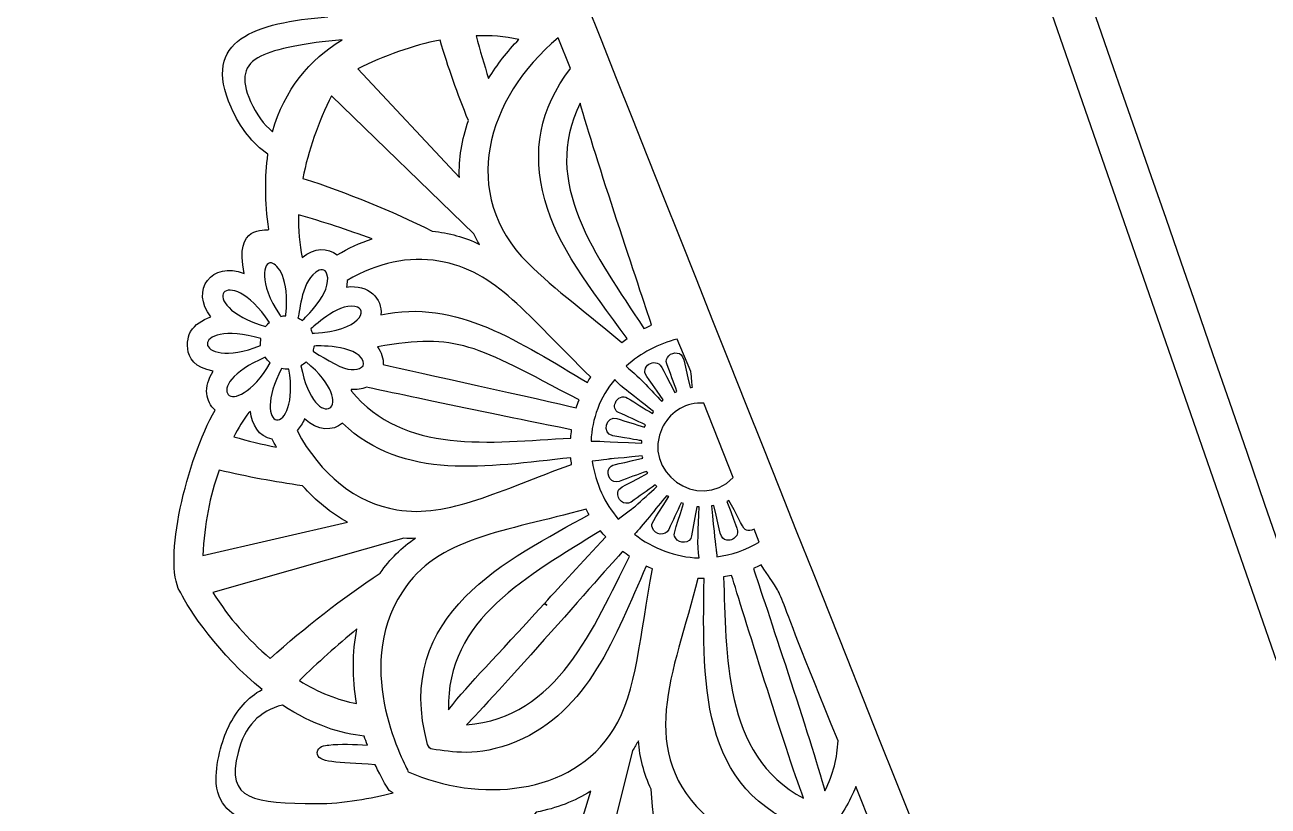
# Model space of a CAD drawing. Header units: millimetres. Extents: x -471 to 1551, y -2688 to 316.
# Drawn here: x 1076.8 to 1135.8, y -1583.3 to -1546.2 of the extents above; entities that cross this region are included whole.
import ezdxf

# ---------------------------------------------------------------- set-up
doc = ezdxf.new("R2010")
doc.units = ezdxf.units.MM
doc.header["$MEASUREMENT"] = 0
doc.layers.add('Layer 1', color=7, linetype='Continuous')

msp = doc.modelspace()

# ---------------------------------------------------------------- linework, layer by layer
at = {"layer": 'Layer 1', "color": 250}
for points, knots in [([(1193.4826, -1507.8263), (1193.4826, -1507.8263), (1193.2061, -1507.513), (1193.2061, -1507.513), (1193.2061, -1507.513), (1193.2061, -1507.513), (1191.3447, -1507.5683), (1191.3447, -1507.5683), (1191.3447, -1507.5683), (1169.1924, -1508.1581), (1162.8157, -1507.6236), (1154.7804, -1507.513), (1154.7804, -1507.513), (1154.7804, -1507.513), (1154.504, -1507.7895), (1154.504, -1507.7895), (1154.504, -1507.7895), (1153.0664, -1509.227), (1153.0664, -1513.1709), (1154.4671, -1514.7375), (1154.4671, -1514.7375), (1154.4671, -1514.7375), (1154.7068, -1515.0139), (1154.7068, -1515.0139), (1154.7068, -1515.0139), (1159.3695, -1515.4747), (1162.7973, -1515.4194), (1165.3222, -1517.8336), (1165.3222, -1517.8336), (1165.912, -1518.4049), (1166.6123, -1519.4002), (1165.783, -1521.5748), (1165.783, -1521.5748), (1165.783, -1521.5748), (1142.8565, -1580.5864), (1142.8565, -1580.5864), (1142.8565, -1580.5864), (1142.8565, -1580.5864), (1141.0504, -1584.8252), (1141.0504, -1584.8252), (1141.0504, -1584.8252), (1141.0504, -1584.8252), (1139.318, -1579.6649), (1139.318, -1579.6649), (1139.318, -1579.6649), (1118.4557, -1518.7182), (1117.7922, -1519.4554), (1118.6584, -1517.7968), (1118.6584, -1517.7968), (1118.9532, -1517.2439), (1119.6167, -1516.8015), (1120.7225, -1516.4514), (1120.7225, -1516.4514), (1124.1135, -1515.3825), (1126.878, -1515.1798), (1130.1768, -1515.0323), (1130.1768, -1515.0323), (1130.1768, -1515.0323), (1130.6007, -1515.0138), (1130.6007, -1515.0138), (1130.6007, -1515.0138), (1130.6007, -1515.0138), (1130.8587, -1514.6821), (1130.8587, -1514.6821), (1130.8587, -1514.6821), (1132.0013, -1513.2445), (1132.0013, -1509.3007), (1130.8587, -1507.8631), (1130.8587, -1507.8631), (1130.8587, -1507.8631), (1130.5639, -1507.513), (1130.5639, -1507.513), (1130.5639, -1507.513), (1130.5639, -1507.513), (1130.1031, -1507.5314), (1130.1031, -1507.5314), (1130.1031, -1507.5314), (1101.7031, -1508.287), (1078.7951, -1507.5314), (1078.2606, -1507.513), (1078.2606, -1507.513), (1078.2606, -1507.513), (1077.9658, -1507.8631), (1077.9658, -1507.8631), (1077.9658, -1507.8631), (1076.8231, -1509.3007), (1076.8047, -1513.0971), (1077.9473, -1514.6452), (1077.9473, -1514.6452), (1077.9473, -1514.6452), (1078.1869, -1514.977), (1078.1869, -1514.977), (1078.1869, -1514.977), (1078.2791, -1514.9955), (1079.7903, -1515.1613), (1081.4306, -1515.3825), (1081.4306, -1515.3825), (1079.219, -1518.3312), (1081.8913, -1525.7583), (1085.4298, -1530.7343), (1085.4298, -1530.7343), (1083.8264, -1529.4811), (1081.3384, -1527.2695), (1080.0115, -1527.7856), (1080.0115, -1527.7856), (1078.8872, -1528.2279), (1077.1549, -1531.3794), (1085.3377, -1537.369), (1085.3377, -1537.369), (1083.421, -1536.7424), (1081.7439, -1536.7424), (1081.7807, -1538.7696), (1081.7807, -1538.7696), (1081.836, -1541.3682), (1084.5452, -1542.8794), (1086.8857, -1544.022), (1086.8857, -1544.022), (1087.7151, -1544.4275), (1089.4659, -1545.1831), (1091.1798, -1545.8097), (1091.1798, -1545.8097), (1087.7519, -1546.0862), (1085.1533, -1546.8787), (1086.5909, -1550.1038), (1086.5909, -1550.1038), (1087.0332, -1551.0806), (1087.6045, -1551.8178), (1088.3417, -1552.3338), (1088.3417, -1552.3338), (1088.1942, -1553.3843), (1088.1942, -1554.5638), (1088.3785, -1555.9092), (1088.3785, -1555.9092), (1088.2311, -1555.9829), (1086.7014, -1555.6512), (1087.2174, -1557.9917), (1087.2174, -1557.9917), (1085.6694, -1557.3836), (1084.6373, -1558.7842), (1085.6325, -1560.0558), (1085.6325, -1560.0558), (1085.2087, -1560.2033), (1084.8769, -1560.4244), (1084.6742, -1560.7377), (1084.6742, -1560.7377), (1084.6373, -1560.7562), (1083.9739, -1562.3043), (1085.7431, -1562.636), (1085.7431, -1562.636), (1085.2455, -1563.3916), (1085.393, -1564.0919), (1085.8353, -1564.4789), (1085.8353, -1564.4789), (1084.4715, -1566.8379), (1083.3473, -1571.6849), (1084.1582, -1573.0855), (1084.1582, -1573.0855), (1084.1582, -1573.0855), (1084.2135, -1573.1592), (1084.2135, -1573.1592), (1084.2135, -1573.1592), (1084.5083, -1573.878), (1086.0749, -1576.1448), (1088.0653, -1577.7482), (1088.0653, -1577.7482), (1087.3834, -1578.1168), (1086.8674, -1578.7065), (1086.4619, -1579.5359), (1086.4619, -1579.5359), (1086.1854, -1580.0888), (1085.8169, -1581.3236), (1085.8906, -1582.2082), (1085.8906, -1582.2082), (1086.0012, -1583.4246), (1086.8858, -1583.8484), (1087.5308, -1584.0327), (1087.5308, -1584.0327), (1085.0244, -1585.0463), (1083.3473, -1586.4101), (1083.2367, -1589.3773), (1083.2367, -1589.3773), (1083.1814, -1592.6025), (1085.135, -1592.3998), (1087.9731, -1591.2387), (1087.9731, -1591.2387), (1085.78, -1593.6161), (1082.2416, -1597.9655), (1083.6053, -1600.8958), (1083.6053, -1600.8958), (1084.3056, -1602.4254), (1085.4667, -1601.9279), (1086.6093, -1600.6931), (1086.6093, -1600.6931), (1085.5957, -1603.0521), (1083.7712, -1607.8438), (1085.651, -1609.5762), (1085.651, -1609.5762), (1086.7384, -1610.6083), (1087.6599, -1609.5393), (1088.3234, -1608.1939), (1088.3234, -1608.1939), (1088.2312, -1611.714), (1088.563, -1619.178), (1092.0645, -1619.7493), (1092.0645, -1619.7493), (1093.2256, -1619.9336), (1094.4972, -1619.4545), (1095.1607, -1618.5882), (1095.1607, -1618.5882), (1096.2296, -1617.1876), (1096.1006, -1614.5521), (1095.9716, -1612.23), (1095.9716, -1612.23), (1095.9716, -1612.23), (1095.8242, -1612.23), (1095.8242, -1612.23), (1095.8242, -1612.23), (1095.8242, -1612.23), (1095.8242, -1612.23), (1095.8242, -1612.23), (1095.8242, -1612.23), (1095.8242, -1612.23), (1095.9716, -1612.1932), (1095.9716, -1612.1932), (1095.9716, -1612.1932), (1095.8426, -1609.613), (1095.9163, -1609.0602), (1095.6399, -1605.7612), (1095.6399, -1605.7612), (1096.2296, -1607.0513), (1097.4091, -1609.3734), (1098.8097, -1609.5946), (1098.8097, -1609.5946), (1099.768, -1609.7604), (1100.8001, -1608.9679), (1101.0397, -1607.9359), (1101.0397, -1607.9359), (1101.3346, -1606.7011), (1100.6896, -1604.7844), (1099.6575, -1601.9278), (1099.6575, -1601.9278), (1100.2657, -1602.6281), (1100.837, -1603.0705), (1101.3714, -1603.2548), (1101.3714, -1603.2548), (1101.3346, -1605.2267), (1102.9932, -1606.8301), (1104.1175, -1607.0144), (1104.1175, -1607.0144), (1105.4075, -1607.2356), (1106.3105, -1605.9086), (1107.1952, -1604.1578), (1107.1952, -1604.1578), (1106.8634, -1612.5986), (1110.402, -1613.3542), (1111.4156, -1612.4696), (1111.4156, -1612.4696), (1111.8579, -1612.0826), (1112.0237, -1611.3823), (1112.079, -1610.5713), (1112.079, -1610.5713), (1112.7794, -1612.7829), (1114.2721, -1616.7637), (1116.5943, -1616.5978), (1116.5943, -1616.5978), (1117.9765, -1616.5057), (1118.0318, -1615.2709), (1117.7369, -1613.9071), (1117.7369, -1613.9071), (1122.1416, -1619.049), (1124.8507, -1619.2702), (1124.8692, -1619.2885), (1124.8692, -1619.2885), (1126.0856, -1619.4729), (1127.0071, -1619.0121), (1127.7811, -1618.0538), (1127.7811, -1618.0538), (1130.1216, -1615.0866), (1126.9517, -1612.488), (1123.2105, -1608.7837), (1123.2105, -1608.7837), (1122.805, -1608.3967), (1122.3074, -1607.9359), (1121.7361, -1607.4383), (1121.7361, -1607.4383), (1123.063, -1607.8806), (1125.1824, -1608.4704), (1126.3067, -1607.6595), (1126.3067, -1607.6595), (1126.3067, -1607.6595), (1128.8868, -1614.1651), (1128.8868, -1614.1651), (1128.8868, -1614.1651), (1129.9926, -1617.0401), (1132.1857, -1618.5882), (1135.245, -1618.6435), (1135.245, -1618.6435), (1135.5215, -1618.5698), (1139.8708, -1619.049), (1141.7138, -1614.1651), (1141.7138, -1614.1651), (1141.7138, -1614.1651), (1177.0987, -1525.9795), (1177.0987, -1525.9795), (1177.0987, -1525.9795), (1178.9047, -1521.6486), (1180.932, -1518.7919), (1183.162, -1517.465), (1183.162, -1517.465), (1187.0138, -1515.1613), (1192.856, -1514.9955), (1193.243, -1514.9217), (1193.243, -1514.9217), (1193.243, -1514.9217), (1193.501, -1514.6084), (1193.501, -1514.6084), (1193.501, -1514.6084), (1194.6252, -1513.2999), (1194.8095, -1509.3191), (1193.4826, -1507.8263)], [0, 0, 0, 0, 0.0123457, 0.0123457, 0.0123457, 0.0123457, 0.0246914, 0.0246914, 0.0246914, 0.0246914, 0.037037, 0.037037, 0.037037, 0.037037, 0.0493827, 0.0493827, 0.0493827, 0.0493827, 0.0617284, 0.0617284, 0.0617284, 0.0617284, 0.0740741, 0.0740741, 0.0740741, 0.0740741, 0.0864198, 0.0864198, 0.0864198, 0.0864198, 0.0987654, 0.0987654, 0.0987654, 0.0987654, 0.1111111, 0.1111111, 0.1111111, 0.1111111, 0.1234568, 0.1234568, 0.1234568, 0.1234568, 0.1358025, 0.1358025, 0.1358025, 0.1358025, 0.1481481, 0.1481481, 0.1481481, 0.1481481, 0.1604938, 0.1604938, 0.1604938, 0.1604938, 0.1728395, 0.1728395, 0.1728395, 0.1728395, 0.1851852, 0.1851852, 0.1851852, 0.1851852, 0.1975309, 0.1975309, 0.1975309, 0.1975309, 0.2098765, 0.2098765, 0.2098765, 0.2098765, 0.2222222, 0.2222222, 0.2222222, 0.2222222, 0.2345679, 0.2345679, 0.2345679, 0.2345679, 0.2469136, 0.2469136, 0.2469136, 0.2469136, 0.2592593, 0.2592593, 0.2592593, 0.2592593, 0.2716049, 0.2716049, 0.2716049, 0.2716049, 0.2839506, 0.2839506, 0.2839506, 0.2839506, 0.2962963, 0.2962963, 0.2962963, 0.2962963, 0.308642, 0.308642, 0.308642, 0.308642, 0.3209877, 0.3209877, 0.3209877, 0.3209877, 0.3333333, 0.3333333, 0.3333333, 0.3333333, 0.345679, 0.345679, 0.345679, 0.345679, 0.3580247, 0.3580247, 0.3580247, 0.3580247, 0.3703704, 0.3703704, 0.3703704, 0.3703704, 0.382716, 0.382716, 0.382716, 0.382716, 0.3950617, 0.3950617, 0.3950617, 0.3950617, 0.4074074, 0.4074074, 0.4074074, 0.4074074, 0.4197531, 0.4197531, 0.4197531, 0.4197531, 0.4320988, 0.4320988, 0.4320988, 0.4320988, 0.4444444, 0.4444444, 0.4444444, 0.4444444, 0.4567901, 0.4567901, 0.4567901, 0.4567901, 0.4691358, 0.4691358, 0.4691358, 0.4691358, 0.4814815, 0.4814815, 0.4814815, 0.4814815, 0.4938272, 0.4938272, 0.4938272, 0.4938272, 0.5061728, 0.5061728, 0.5061728, 0.5061728, 0.5185185, 0.5185185, 0.5185185, 0.5185185, 0.5308642, 0.5308642, 0.5308642, 0.5308642, 0.5432099, 0.5432099, 0.5432099, 0.5432099, 0.5555556, 0.5555556, 0.5555556, 0.5555556, 0.5679012, 0.5679012, 0.5679012, 0.5679012, 0.5802469, 0.5802469, 0.5802469, 0.5802469, 0.5925926, 0.5925926, 0.5925926, 0.5925926, 0.6049383, 0.6049383, 0.6049383, 0.6049383, 0.617284, 0.617284, 0.617284, 0.617284, 0.6296296, 0.6296296, 0.6296296, 0.6296296, 0.6419753, 0.6419753, 0.6419753, 0.6419753, 0.654321, 0.654321, 0.654321, 0.654321, 0.6666667, 0.6666667, 0.6666667, 0.6666667, 0.6790123, 0.6790123, 0.6790123, 0.6790123, 0.691358, 0.691358, 0.691358, 0.691358, 0.7037037, 0.7037037, 0.7037037, 0.7037037, 0.7160494, 0.7160494, 0.7160494, 0.7160494, 0.7283951, 0.7283951, 0.7283951, 0.7283951, 0.7407407, 0.7407407, 0.7407407, 0.7407407, 0.7530864, 0.7530864, 0.7530864, 0.7530864, 0.7654321, 0.7654321, 0.7654321, 0.7654321, 0.7777778, 0.7777778, 0.7777778, 0.7777778, 0.7901235, 0.7901235, 0.7901235, 0.7901235, 0.8024691, 0.8024691, 0.8024691, 0.8024691, 0.8148148, 0.8148148, 0.8148148, 0.8148148, 0.8271605, 0.8271605, 0.8271605, 0.8271605, 0.8395062, 0.8395062, 0.8395062, 0.8395062, 0.8518519, 0.8518519, 0.8518519, 0.8518519, 0.8641975, 0.8641975, 0.8641975, 0.8641975, 0.8765432, 0.8765432, 0.8765432, 0.8765432, 0.8888889, 0.8888889, 0.8888889, 0.8888889, 0.9012346, 0.9012346, 0.9012346, 0.9012346, 0.9135802, 0.9135802, 0.9135802, 0.9135802, 0.9259259, 0.9259259, 0.9259259, 0.9259259, 0.9382716, 0.9382716, 0.9382716, 0.9382716, 0.9506173, 0.9506173, 0.9506173, 0.9506173, 0.962963, 0.962963, 0.962963, 0.962963, 0.9753086, 0.9753086, 0.9753086, 0.9753086, 1, 1, 1, 1]), ([(1192.2478, -1513.2447), (1188.0274, -1513.6133), (1184.6732, -1514.5163), (1182.2405, -1515.9722), (1182.2405, -1515.9722), (1179.642, -1517.5203), (1177.412, -1520.598), (1175.4216, -1525.3714), (1175.4216, -1525.3714), (1173.468, -1530.2183), (1142.193, -1608.1755), (1140.0183, -1613.5938), (1140.0183, -1613.5938), (1139.1705, -1615.8422), (1137.6777, -1616.8743), (1135.3003, -1616.8743), (1135.3003, -1616.8743), (1132.9598, -1616.819), (1131.4854, -1615.7685), (1130.6376, -1613.5754), (1130.6376, -1613.5754), (1128.5735, -1608.3414), (1096.6903, -1528.1358), (1094.5156, -1522.6622), (1094.5156, -1522.6622), (1093.4283, -1520.1005), (1091.9539, -1518.0732), (1090.1478, -1516.6725), (1090.1478, -1516.6725), (1088.3417, -1515.2719), (1086.6462, -1514.4057), (1085.0981, -1514.1108), (1085.0981, -1514.1108), (1083.7527, -1513.8528), (1081.7992, -1513.5764), (1079.2559, -1513.2631), (1079.2559, -1513.2631), (1078.8689, -1512.3047), (1078.8505, -1510.3327), (1079.2006, -1509.3928), (1079.2006, -1509.3928), (1095.4739, -1509.8167), (1113.3138, -1509.8167), (1129.5687, -1509.3928), (1129.5687, -1509.3928), (1129.9188, -1510.3511), (1129.9188, -1512.3047), (1129.5502, -1513.2261), (1129.5502, -1513.2261), (1126.3434, -1513.392), (1123.5606, -1513.6316), (1120.1327, -1514.7005), (1120.1327, -1514.7005), (1116.9628, -1515.6958), (1115.9308, -1517.7046), (1116.9812, -1520.9666), (1116.9812, -1520.9666), (1116.9812, -1520.9666), (1137.5487, -1580.2546), (1137.5487, -1580.2546), (1137.5487, -1580.2546), (1137.5487, -1580.2546), (1140.8291, -1590.0039), (1140.8291, -1590.0039), (1140.8291, -1590.0039), (1140.8291, -1590.0039), (1144.5335, -1581.2867), (1144.5335, -1581.2867), (1144.5335, -1581.2867), (1144.5335, -1581.2867), (1167.4599, -1522.2198), (1167.4599, -1522.2198), (1167.4599, -1522.2198), (1168.0681, -1520.598), (1168.4182, -1518.2759), (1166.5384, -1516.4882), (1166.5384, -1516.4882), (1164.0136, -1514.074), (1161.157, -1513.7054), (1155.5912, -1513.2262), (1155.5912, -1513.2262), (1155.0936, -1512.3047), (1155.0752, -1510.2775), (1155.5359, -1509.3744), (1155.5359, -1509.3744), (1173.3758, -1509.8352), (1179.2364, -1509.7246), (1192.2477, -1509.3744), (1192.2477, -1509.3744), (1192.7085, -1510.3144), (1192.6348, -1512.3231), (1192.2478, -1513.2447)], [0, 0, 0, 0, 0.0416667, 0.0416667, 0.0416667, 0.0416667, 0.0833333, 0.0833333, 0.0833333, 0.0833333, 0.125, 0.125, 0.125, 0.125, 0.1666667, 0.1666667, 0.1666667, 0.1666667, 0.2083333, 0.2083333, 0.2083333, 0.2083333, 0.25, 0.25, 0.25, 0.25, 0.2916667, 0.2916667, 0.2916667, 0.2916667, 0.3333333, 0.3333333, 0.3333333, 0.3333333, 0.375, 0.375, 0.375, 0.375, 0.4166667, 0.4166667, 0.4166667, 0.4166667, 0.4583333, 0.4583333, 0.4583333, 0.4583333, 0.5, 0.5, 0.5, 0.5, 0.5416667, 0.5416667, 0.5416667, 0.5416667, 0.5833333, 0.5833333, 0.5833333, 0.5833333, 0.625, 0.625, 0.625, 0.625, 0.6666667, 0.6666667, 0.6666667, 0.6666667, 0.7083333, 0.7083333, 0.7083333, 0.7083333, 0.75, 0.75, 0.75, 0.75, 0.7916667, 0.7916667, 0.7916667, 0.7916667, 0.8333333, 0.8333333, 0.8333333, 0.8333333, 0.875, 0.875, 0.875, 0.875, 0.9166667, 0.9166667, 0.9166667, 0.9166667, 1, 1, 1, 1]), ([(1087.5124, -1549.8274), (1087.0333, -1548.7401), (1087.1807, -1548.0766), (1088.01, -1547.6712), (1088.01, -1547.6712), (1088.692, -1547.321), (1090.1294, -1547.0446), (1091.8618, -1546.8971), (1091.8618, -1546.8971), (1090.3138, -1547.837), (1089.1158, -1549.2561), (1088.563, -1551.2649), (1088.563, -1551.2649), (1088.139, -1550.9147), (1087.7888, -1550.4356), (1087.5124, -1549.8274)], [0, 0, 0, 0, 0.2, 0.2, 0.2, 0.2, 0.4, 0.4, 0.4, 0.4, 0.6, 0.6, 0.6, 0.6, 1, 1, 1, 1]), ([(1096.506, -1546.9155), (1096.893, -1548.224), (1097.3353, -1549.4404), (1097.8514, -1550.7304), (1097.8514, -1550.7304), (1097.5381, -1551.6519), (1097.3906, -1552.555), (1097.4276, -1553.4396), (1097.4276, -1553.4396), (1097.4276, -1553.4396), (1092.599, -1548.2793), (1092.599, -1548.2793), (1092.599, -1548.2793), (1093.8338, -1547.6527), (1095.2344, -1547.1551), (1096.506, -1546.9155)], [0, 0, 0, 0, 0.2, 0.2, 0.2, 0.2, 0.4, 0.4, 0.4, 0.4, 0.6, 0.6, 0.6, 0.6, 1, 1, 1, 1]), ([(1102.6984, -1548.2609), (1101.224, -1550.2144), (1100.8554, -1552.168), (1101.482, -1554.4901), (1101.482, -1554.4901), (1102.0718, -1556.7201), (1103.6014, -1558.6183), (1105.3891, -1561.0879), (1105.3891, -1561.0879), (1105.2969, -1561.1432), (1105.2232, -1561.2169), (1105.1311, -1561.2722), (1105.1311, -1561.2722), (1103.6383, -1560.0006), (1101.9428, -1558.7473), (1100.6711, -1557.4941), (1100.6711, -1557.4941), (1097.3906, -1554.2136), (1098.6992, -1549.68), (1102.1087, -1546.805), (1102.1087, -1546.805), (1102.1087, -1546.805), (1102.6984, -1548.2609), (1102.6984, -1548.2609)], [0, 0, 0, 0, 0.1428571, 0.1428571, 0.1428571, 0.1428571, 0.2857143, 0.2857143, 0.2857143, 0.2857143, 0.4285714, 0.4285714, 0.4285714, 0.4285714, 0.5714286, 0.5714286, 0.5714286, 0.5714286, 0.7142857, 0.7142857, 0.7142857, 0.7142857, 1, 1, 1, 1]), ([(1100.2473, -1546.8787), (1099.6944, -1547.45), (1099.2152, -1548.0766), (1098.8097, -1548.74), (1098.8097, -1548.74), (1098.607, -1548.0766), (1098.4043, -1547.3947), (1098.22, -1546.7128), (1098.22, -1546.7128), (1098.9019, -1546.676), (1099.5838, -1546.7313), (1100.2473, -1546.8787)], [0, 0, 0, 0, 0.25, 0.25, 0.25, 0.25, 0.5, 0.5, 0.5, 0.5, 1, 1, 1, 1]), ([(1098.1094, -1556.1119), (1098.1831, -1556.2777), (1098.2753, -1556.4436), (1098.3859, -1556.6095), (1098.3859, -1556.6095), (1097.6856, -1556.2777), (1096.9299, -1556.0566), (1096.1375, -1555.9829), (1096.1375, -1555.9829), (1094.1471, -1554.9876), (1092.1382, -1554.1768), (1090.0004, -1553.4765), (1090.0004, -1553.4765), (1090.2401, -1552.1864), (1090.7376, -1550.7857), (1091.3642, -1549.551), (1091.3642, -1549.551), (1091.3642, -1549.551), (1098.1094, -1556.1119), (1098.1094, -1556.1119)], [0, 0, 0, 0, 0.1666667, 0.1666667, 0.1666667, 0.1666667, 0.3333333, 0.3333333, 0.3333333, 0.3333333, 0.5, 0.5, 0.5, 0.5, 0.6666667, 0.6666667, 0.6666667, 0.6666667, 1, 1, 1, 1]), ([(1103.1591, -1549.9011), (1103.8226, -1552.3154), (1106.0157, -1558.8395), (1106.5502, -1560.4429), (1106.5502, -1560.4429), (1106.4212, -1560.4982), (1106.3105, -1560.5535), (1106.1815, -1560.6087), (1106.1815, -1560.6087), (1103.8963, -1557.1071), (1101.2793, -1553.7161), (1103.1591, -1549.9011)], [0, 0, 0, 0, 0.25, 0.25, 0.25, 0.25, 0.5, 0.5, 0.5, 0.5, 1, 1, 1, 1]), ([(1093.2809, -1556.3515), (1092.7095, -1556.5358), (1092.1566, -1556.7938), (1091.6222, -1557.1071), (1091.6222, -1557.1071), (1091.1983, -1556.7753), (1090.5348, -1556.7385), (1089.9635, -1557.2361), (1089.9635, -1557.2361), (1089.8345, -1556.6095), (1089.7791, -1555.9092), (1089.7976, -1555.2089), (1089.7976, -1555.2089), (1090.9588, -1555.5405), (1092.1198, -1555.9276), (1093.2809, -1556.3515)], [0, 0, 0, 0, 0.2, 0.2, 0.2, 0.2, 0.4, 0.4, 0.4, 0.4, 0.6, 0.6, 0.6, 0.6, 1, 1, 1, 1]), ([(1088.4154, -1560.3138), (1088.3417, -1560.3691), (1088.2864, -1560.4428), (1088.2311, -1560.5165), (1088.2311, -1560.5165), (1084.7111, -1559.4476), (1086.4067, -1557.3282), (1088.4154, -1560.3138)], [0, 0, 0, 0, 0.3333333, 0.3333333, 0.3333333, 0.3333333, 1, 1, 1, 1]), ([(1088.5076, -1557.4941), (1088.8024, -1557.5494), (1089.3738, -1558.2129), (1089.1895, -1559.9453), (1089.1895, -1559.9453), (1089.1895, -1559.9637), (1089.1895, -1559.9821), (1089.1895, -1560.0006), (1089.1895, -1560.0006), (1089.1158, -1560.0006), (1089.0237, -1560.019), (1088.9499, -1560.0374), (1088.9499, -1560.0374), (1088.9499, -1560.019), (1088.9314, -1560.0006), (1088.9131, -1559.9821), (1088.9131, -1559.9821), (1087.8626, -1558.3972), (1088.1206, -1557.4204), (1088.5076, -1557.4941)], [0, 0, 0, 0, 0.1666667, 0.1666667, 0.1666667, 0.1666667, 0.3333333, 0.3333333, 0.3333333, 0.3333333, 0.5, 0.5, 0.5, 0.5, 0.6666667, 0.6666667, 0.6666667, 0.6666667, 1, 1, 1, 1]), ([(1093.7048, -1559.9637), (1093.7785, -1559.1896), (1093.1335, -1558.4893), (1092.0645, -1558.6367), (1092.0645, -1558.6367), (1092.083, -1558.5261), (1092.1014, -1558.434), (1092.1014, -1558.3234), (1092.1014, -1558.3234), (1093.5573, -1557.4756), (1095.0132, -1557.1623), (1096.4508, -1557.4019), (1096.4508, -1557.4019), (1099.1783, -1557.8627), (1100.6527, -1560.0005), (1103.6568, -1562.9124), (1103.6568, -1562.9124), (1103.6015, -1563.0045), (1103.5461, -1563.0967), (1103.5093, -1563.1704), (1103.5093, -1563.1704), (1100.3394, -1561.309), (1097.2801, -1559.1528), (1093.7048, -1559.9637)], [0, 0, 0, 0, 0.1428571, 0.1428571, 0.1428571, 0.1428571, 0.2857143, 0.2857143, 0.2857143, 0.2857143, 0.4285714, 0.4285714, 0.4285714, 0.4285714, 0.5714286, 0.5714286, 0.5714286, 0.5714286, 0.7142857, 0.7142857, 0.7142857, 0.7142857, 1, 1, 1, 1]), ([(1090.6086, -1557.9364), (1090.8298, -1557.7706), (1091.0509, -1557.7521), (1091.1431, -1558.0286), (1091.1431, -1558.0286), (1091.4195, -1558.9132), (1090.0188, -1560.148), (1089.982, -1560.2217), (1089.982, -1560.2217), (1089.9083, -1560.1848), (1089.8345, -1560.1295), (1089.7608, -1560.111), (1089.7608, -1560.111), (1089.853, -1559.9821), (1089.8714, -1558.4893), (1090.6086, -1557.9364)], [0, 0, 0, 0, 0.2, 0.2, 0.2, 0.2, 0.4, 0.4, 0.4, 0.4, 0.6, 0.6, 0.6, 0.6, 1, 1, 1, 1]), ([(1090.369, -1560.6271), (1090.4611, -1560.5903), (1091.6038, -1559.4107), (1092.47, -1559.5582), (1092.47, -1559.5582), (1093.1703, -1559.6688), (1092.6912, -1560.7377), (1090.5533, -1560.8298), (1090.5533, -1560.8298), (1090.5164, -1560.8298), (1090.498, -1560.8298), (1090.4611, -1560.8483), (1090.4611, -1560.8483), (1090.4243, -1560.7746), (1090.4058, -1560.7009), (1090.369, -1560.6271)], [0, 0, 0, 0, 0.2, 0.2, 0.2, 0.2, 0.4, 0.4, 0.4, 0.4, 0.6, 0.6, 0.6, 0.6, 1, 1, 1, 1]), ([(1088.01, -1561.0879), (1087.9915, -1561.1985), (1087.9915, -1561.309), (1087.9915, -1561.4197), (1087.9915, -1561.4197), (1084.7111, -1562.6913), (1084.5268, -1560.0558), (1088.01, -1561.0879)], [0, 0, 0, 0, 0.3333333, 0.3333333, 0.3333333, 0.3333333, 1, 1, 1, 1]), ([(1093.8153, -1562.3227), (1093.8338, -1562.0278), (1093.7232, -1561.7329), (1093.5389, -1561.4749), (1093.5389, -1561.4749), (1097.3906, -1560.8299), (1098.0726, -1561.3459), (1103.1038, -1563.9998), (1103.1038, -1563.9998), (1103.0485, -1564.1288), (1103.0117, -1564.2578), (1102.9748, -1564.3684), (1102.9748, -1564.3684), (1101.3531, -1563.9998), (1095.2897, -1562.636), (1093.8153, -1562.3227)], [0, 0, 0, 0, 0.2, 0.2, 0.2, 0.2, 0.4, 0.4, 0.4, 0.4, 0.6, 0.6, 0.6, 0.6, 1, 1, 1, 1]), ([(1108.4116, -1562.6544), (1108.4484, -1562.9677), (1108.4669, -1563.2442), (1108.4853, -1563.3916), (1108.4853, -1563.3916), (1108.4484, -1563.3916), (1108.4116, -1563.4101), (1108.3746, -1563.4101), (1108.3746, -1563.4101), (1108.0429, -1562.0278), (1108.0982, -1561.8251), (1107.7665, -1561.7698), (1107.7665, -1561.7698), (1107.4716, -1561.7145), (1107.1583, -1561.991), (1107.2689, -1562.2858), (1107.2689, -1562.2858), (1107.4347, -1562.7281), (1107.6006, -1563.1704), (1107.748, -1563.5943), (1107.748, -1563.5943), (1107.7296, -1563.6127), (1107.6927, -1563.6127), (1107.6559, -1563.6496), (1107.6559, -1563.6496), (1106.9556, -1562.3411), (1106.9924, -1562.2674), (1106.7344, -1562.2305), (1106.7344, -1562.2305), (1106.5132, -1562.1937), (1106.2921, -1562.3411), (1106.2368, -1562.5623), (1106.2368, -1562.5623), (1106.1815, -1562.7466), (1106.2183, -1562.7466), (1107.1029, -1563.9998), (1107.1029, -1563.9998), (1107.0661, -1564.0183), (1107.0661, -1564.0183), (1107.0293, -1564.0735), (1107.0293, -1564.0735), (1106.5132, -1563.5206), (1106.1078, -1563.0414), (1105.3337, -1562.3964), (1105.3337, -1562.3964), (1106.034, -1561.7698), (1106.8818, -1561.3275), (1107.7664, -1561.1063), (1107.7664, -1561.1063), (1107.7664, -1561.1063), (1108.4116, -1562.6544), (1108.4116, -1562.6544)], [0, 0, 0, 0, 0.0714286, 0.0714286, 0.0714286, 0.0714286, 0.1428571, 0.1428571, 0.1428571, 0.1428571, 0.2142857, 0.2142857, 0.2142857, 0.2142857, 0.2857143, 0.2857143, 0.2857143, 0.2857143, 0.3571429, 0.3571429, 0.3571429, 0.3571429, 0.4285714, 0.4285714, 0.4285714, 0.4285714, 0.5, 0.5, 0.5, 0.5, 0.5714286, 0.5714286, 0.5714286, 0.5714286, 0.6428571, 0.6428571, 0.6428571, 0.6428571, 0.7142857, 0.7142857, 0.7142857, 0.7142857, 0.7857143, 0.7857143, 0.7857143, 0.7857143, 0.8571429, 0.8571429, 0.8571429, 0.8571429, 1, 1, 1, 1]), ([(1090.4796, -1561.6777), (1090.4981, -1561.604), (1090.5164, -1561.5118), (1090.5349, -1561.438), (1090.5349, -1561.438), (1090.5534, -1561.438), (1092.5438, -1561.3459), (1092.8571, -1562.1568), (1092.8571, -1562.1568), (1092.9861, -1562.507), (1092.5253, -1562.5991), (1092.1383, -1562.5438), (1092.1383, -1562.5438), (1091.7881, -1562.4885), (1090.6823, -1561.825), (1090.4796, -1561.6777)], [0, 0, 0, 0, 0.2, 0.2, 0.2, 0.2, 0.4, 0.4, 0.4, 0.4, 0.6, 0.6, 0.6, 0.6, 1, 1, 1, 1]), ([(1088.2127, -1561.9725), (1088.2864, -1562.0647), (1088.3602, -1562.1568), (1088.4524, -1562.2305), (1088.4524, -1562.2305), (1086.7015, -1565.2345), (1084.9507, -1563.3363), (1088.2127, -1561.9725)], [0, 0, 0, 0, 0.3333333, 0.3333333, 0.3333333, 0.3333333, 1, 1, 1, 1]), ([(1089.9082, -1562.378), (1090.0004, -1562.3227), (1090.0741, -1562.2674), (1090.1478, -1562.1937), (1090.1478, -1562.1937), (1092.8017, -1564.3499), (1090.5717, -1565.8058), (1089.9082, -1562.378)], [0, 0, 0, 0, 0.3333333, 0.3333333, 0.3333333, 0.3333333, 1, 1, 1, 1]), ([(1088.9868, -1562.507), (1089.0974, -1562.5254), (1089.2079, -1562.5438), (1089.3369, -1562.5438), (1089.3369, -1562.5438), (1089.6134, -1564.1104), (1089.1342, -1565.0134), (1088.7471, -1564.9397), (1088.7471, -1564.9397), (1088.397, -1564.8844), (1088.2127, -1563.9444), (1088.9868, -1562.507)], [0, 0, 0, 0, 0.25, 0.25, 0.25, 0.25, 0.5, 0.5, 0.5, 0.5, 1, 1, 1, 1]), ([(1093.0228, -1563.3916), (1094.2576, -1563.6681), (1101.0766, -1565.0871), (1102.7537, -1565.4188), (1102.7537, -1565.4188), (1102.7352, -1565.5478), (1102.7168, -1565.6768), (1102.7168, -1565.8058), (1102.7168, -1565.8058), (1098.8282, -1566.027), (1094.7921, -1566.5983), (1092.3041, -1563.5758), (1092.3041, -1563.5758), (1092.3041, -1563.5574), (1092.2856, -1563.5205), (1092.2856, -1563.5021), (1092.2856, -1563.5021), (1092.5437, -1563.5206), (1092.8017, -1563.4837), (1093.0228, -1563.3916)], [0, 0, 0, 0, 0.1666667, 0.1666667, 0.1666667, 0.1666667, 0.3333333, 0.3333333, 0.3333333, 0.3333333, 0.5, 0.5, 0.5, 0.5, 0.6666667, 0.6666667, 0.6666667, 0.6666667, 1, 1, 1, 1]), ([(1104.9837, -1564.5895), (1105.4075, -1564.7922), (1105.8315, -1564.9765), (1106.2553, -1565.1793), (1106.2553, -1565.1793), (1106.2553, -1565.1793), (1106.2185, -1565.2899), (1106.2185, -1565.2899), (1106.2185, -1565.2899), (1105.7762, -1565.1609), (1105.3338, -1565.0134), (1104.8915, -1564.8844), (1104.8915, -1564.8844), (1104.3939, -1564.7186), (1104.1544, -1565.6032), (1104.7072, -1565.6954), (1104.7072, -1565.6954), (1105.5182, -1565.8428), (1106.071, -1565.935), (1106.0895, -1565.935), (1106.0895, -1565.935), (1106.0895, -1566.0087), (1106.0895, -1566.0087), (1106.0895, -1566.0456), (1106.0895, -1566.0456), (1104.1544, -1565.9903), (1104.0622, -1565.935), (1103.6752, -1565.9534), (1103.6752, -1565.9534), (1103.7121, -1564.8845), (1104.0991, -1563.8709), (1104.7994, -1563.0231), (1104.7994, -1563.0231), (1104.9838, -1563.2996), (1105.4814, -1563.6129), (1106.6424, -1564.5527), (1106.6424, -1564.5527), (1106.6239, -1564.5712), (1106.6055, -1564.6081), (1106.5871, -1564.6449), (1106.5871, -1564.6449), (1106.2001, -1564.4053), (1105.7946, -1564.1473), (1105.4076, -1563.9077), (1105.4076, -1563.9077), (1105.2049, -1563.7787), (1104.91, -1563.8893), (1104.8363, -1564.1289), (1104.8363, -1564.1289), (1104.7257, -1564.2946), (1104.7994, -1564.5158), (1104.9837, -1564.5895)], [0, 0, 0, 0, 0.0714286, 0.0714286, 0.0714286, 0.0714286, 0.1428571, 0.1428571, 0.1428571, 0.1428571, 0.2142857, 0.2142857, 0.2142857, 0.2142857, 0.2857143, 0.2857143, 0.2857143, 0.2857143, 0.3571429, 0.3571429, 0.3571429, 0.3571429, 0.4285714, 0.4285714, 0.4285714, 0.4285714, 0.5, 0.5, 0.5, 0.5, 0.5714286, 0.5714286, 0.5714286, 0.5714286, 0.6428571, 0.6428571, 0.6428571, 0.6428571, 0.7142857, 0.7142857, 0.7142857, 0.7142857, 0.7857143, 0.7857143, 0.7857143, 0.7857143, 0.8571429, 0.8571429, 0.8571429, 0.8571429, 1, 1, 1, 1]), ([(1110.4204, -1567.6857), (1108.7433, -1569.3628), (1106.0342, -1567.3724), (1107.0662, -1565.2898), (1107.0662, -1565.2898), (1107.0847, -1565.2714), (1107.0847, -1565.253), (1107.1031, -1565.2345), (1107.1031, -1565.2345), (1107.4901, -1564.5158), (1108.2089, -1564.1103), (1109.0198, -1564.1472), (1109.0198, -1564.1472), (1109.0198, -1564.1472), (1110.4204, -1567.6857), (1110.4204, -1567.6857)], [0, 0, 0, 0, 0.2, 0.2, 0.2, 0.2, 0.4, 0.4, 0.4, 0.4, 0.6, 0.6, 0.6, 0.6, 1, 1, 1, 1]), ([(1087.4387, -1564.5895), (1087.4571, -1564.5711), (1087.4755, -1564.5711), (1087.5124, -1564.5527), (1087.5124, -1564.5527), (1087.5861, -1565.1424), (1087.881, -1565.7506), (1088.5444, -1565.8611), (1088.5444, -1565.8611), (1088.5997, -1565.9901), (1088.6734, -1566.1191), (1088.7471, -1566.2482), (1088.7471, -1566.2482), (1088.0652, -1566.1007), (1087.3834, -1565.9348), (1086.7199, -1565.7505), (1086.7199, -1565.7505), (1086.9227, -1565.3451), (1087.1807, -1564.9397), (1087.4387, -1564.5895)], [0, 0, 0, 0, 0.1666667, 0.1666667, 0.1666667, 0.1666667, 0.3333333, 0.3333333, 0.3333333, 0.3333333, 0.5, 0.5, 0.5, 0.5, 0.6666667, 0.6666667, 0.6666667, 0.6666667, 1, 1, 1, 1]), ([(1090.0741, -1564.9028), (1090.7008, -1565.4741), (1091.4195, -1565.4926), (1091.8802, -1565.1055), (1091.8802, -1565.1055), (1094.7921, -1567.87), (1098.6807, -1567.1696), (1102.7168, -1566.7458), (1102.7168, -1566.7458), (1102.7168, -1566.8564), (1102.7353, -1566.9485), (1102.7537, -1567.0591), (1102.7537, -1567.0591), (1099.3627, -1568.2755), (1096.893, -1569.6208), (1094.4603, -1569.2153), (1094.4603, -1569.2153), (1092.5436, -1568.902), (1090.8112, -1567.5382), (1089.7239, -1565.4557), (1089.7239, -1565.4557), (1089.8714, -1565.2898), (1089.982, -1565.124), (1090.0741, -1564.9028)], [0, 0, 0, 0, 0.1428571, 0.1428571, 0.1428571, 0.1428571, 0.2857143, 0.2857143, 0.2857143, 0.2857143, 0.4285714, 0.4285714, 0.4285714, 0.4285714, 0.5714286, 0.5714286, 0.5714286, 0.5714286, 0.7142857, 0.7142857, 0.7142857, 0.7142857, 1, 1, 1, 1]), ([(1104.9652, -1569.6576), (1104.3202, -1568.902), (1103.8963, -1567.9805), (1103.7305, -1566.9116), (1103.7305, -1566.9116), (1105.6655, -1566.672), (1103.1591, -1566.9485), (1106.1079, -1566.6536), (1106.1079, -1566.6536), (1106.1079, -1566.6905), (1106.1263, -1566.7273), (1106.1263, -1566.7642), (1106.1263, -1566.7642), (1104.6704, -1567.1144), (1104.6519, -1567.0591), (1104.5414, -1567.2434), (1104.5414, -1567.2434), (1104.3387, -1567.5752), (1104.6704, -1567.999), (1105.0021, -1567.87), (1105.0021, -1567.87), (1105.4445, -1567.7042), (1105.8868, -1567.5382), (1106.3106, -1567.3908), (1106.3106, -1567.3908), (1106.3291, -1567.4093), (1106.3475, -1567.4462), (1106.3659, -1567.483), (1106.3659, -1567.483), (1105.0021, -1568.2202), (1104.9837, -1568.1649), (1104.9468, -1568.3861), (1104.9468, -1568.3861), (1104.8731, -1568.7178), (1105.2601, -1569.0495), (1105.5735, -1568.8468), (1105.5735, -1568.8468), (1105.9605, -1568.5704), (1106.3475, -1568.3124), (1106.7161, -1568.0359), (1106.7161, -1568.0359), (1106.7345, -1568.0544), (1106.7529, -1568.0728), (1106.7898, -1568.1096), (1106.7898, -1568.1096), (1106.458, -1568.4229), (1106.1079, -1568.7362), (1105.7762, -1569.0495), (1105.7762, -1569.0495), (1105.7208, -1569.0863), (1105.3154, -1569.3812), (1104.9652, -1569.6576)], [0, 0, 0, 0, 0.0714286, 0.0714286, 0.0714286, 0.0714286, 0.1428571, 0.1428571, 0.1428571, 0.1428571, 0.2142857, 0.2142857, 0.2142857, 0.2142857, 0.2857143, 0.2857143, 0.2857143, 0.2857143, 0.3571429, 0.3571429, 0.3571429, 0.3571429, 0.4285714, 0.4285714, 0.4285714, 0.4285714, 0.5, 0.5, 0.5, 0.5, 0.5714286, 0.5714286, 0.5714286, 0.5714286, 0.6428571, 0.6428571, 0.6428571, 0.6428571, 0.7142857, 0.7142857, 0.7142857, 0.7142857, 0.7857143, 0.7857143, 0.7857143, 0.7857143, 0.8571429, 0.8571429, 0.8571429, 0.8571429, 1, 1, 1, 1]), ([(1086.0196, -1567.3355), (1087.3834, -1567.6488), (1088.655, -1567.8885), (1089.9819, -1568.0727), (1089.9819, -1568.0727), (1090.6085, -1568.7915), (1091.3457, -1569.3812), (1092.1198, -1569.8051), (1092.1198, -1569.8051), (1092.1198, -1569.8051), (1085.2455, -1571.39), (1085.2455, -1571.39), (1085.2455, -1571.39), (1085.3377, -1569.8788), (1085.5773, -1568.5703), (1086.0196, -1567.3355)], [0, 0, 0, 0, 0.2, 0.2, 0.2, 0.2, 0.4, 0.4, 0.4, 0.4, 0.6, 0.6, 0.6, 0.6, 1, 1, 1, 1]), ([(1107.2689, -1568.5335), (1107.2874, -1568.5519), (1107.3242, -1568.5703), (1107.3611, -1568.5888), (1107.3611, -1568.5888), (1106.5686, -1569.8604), (1106.5133, -1569.842), (1106.587, -1570.0632), (1106.587, -1570.0632), (1106.6976, -1570.4318), (1107.2136, -1570.4686), (1107.3611, -1570.1553), (1107.3611, -1570.1553), (1107.5638, -1569.7315), (1107.7481, -1569.3075), (1107.9509, -1568.8837), (1107.9509, -1568.8837), (1107.9509, -1568.8837), (1108.0615, -1568.9205), (1108.0615, -1568.9205), (1108.0615, -1568.9205), (1107.6192, -1570.3581), (1107.5639, -1570.3396), (1107.6745, -1570.5423), (1107.6745, -1570.5423), (1107.8588, -1570.8741), (1108.3932, -1570.8188), (1108.4485, -1570.4502), (1108.4485, -1570.4502), (1108.5222, -1569.9894), (1108.6144, -1569.5287), (1108.6882, -1569.0679), (1108.6882, -1569.0679), (1108.7619, -1569.0679), (1108.7619, -1569.0679), (1108.7988, -1569.0679), (1108.7988, -1569.0679), (1108.7619, -1570.1552), (1108.7066, -1570.8925), (1108.7988, -1571.5006), (1108.7988, -1571.5006), (1107.6745, -1571.4638), (1106.6057, -1571.0583), (1105.7394, -1570.3764), (1105.7394, -1570.3764), (1106.0895, -1569.9894), (1106.7529, -1569.1601), (1107.2689, -1568.5335)], [0, 0, 0, 0, 0.0769231, 0.0769231, 0.0769231, 0.0769231, 0.1538462, 0.1538462, 0.1538462, 0.1538462, 0.2307692, 0.2307692, 0.2307692, 0.2307692, 0.3076923, 0.3076923, 0.3076923, 0.3076923, 0.3846154, 0.3846154, 0.3846154, 0.3846154, 0.4615385, 0.4615385, 0.4615385, 0.4615385, 0.5384615, 0.5384615, 0.5384615, 0.5384615, 0.6153846, 0.6153846, 0.6153846, 0.6153846, 0.6923077, 0.6923077, 0.6923077, 0.6923077, 0.7692308, 0.7692308, 0.7692308, 0.7692308, 0.8461538, 0.8461538, 0.8461538, 0.8461538, 1, 1, 1, 1]), ([(1109.6463, -1571.4453), (1109.6095, -1571.003), (1109.6648, -1571.7586), (1109.3883, -1569.0311), (1109.3883, -1569.0311), (1109.4252, -1569.0311), (1109.462, -1569.0126), (1109.4989, -1569.0126), (1109.4989, -1569.0126), (1109.8307, -1570.3764), (1109.7754, -1570.5976), (1110.1256, -1570.6529), (1110.1256, -1570.6529), (1110.3283, -1570.6897), (1110.4942, -1570.5792), (1110.5863, -1570.4317), (1110.5863, -1570.4317), (1110.6785, -1570.2474), (1110.66, -1570.2474), (1110.1256, -1568.8283), (1110.1256, -1568.8283), (1110.144, -1568.8099), (1110.1809, -1568.7915), (1110.2177, -1568.773), (1110.2177, -1568.773), (1110.9549, -1570.1368), (1110.8996, -1570.1552), (1111.1208, -1570.1921), (1111.1208, -1570.1921), (1111.1393, -1570.1921), (1111.2498, -1570.2289), (1111.4156, -1570.1368), (1111.4156, -1570.1368), (1111.4156, -1570.1368), (1111.6553, -1570.7449), (1111.6553, -1570.7449), (1111.6553, -1570.7449), (1111.0101, -1571.132), (1110.3283, -1571.3532), (1109.6463, -1571.4453)], [0, 0, 0, 0, 0.0909091, 0.0909091, 0.0909091, 0.0909091, 0.1818182, 0.1818182, 0.1818182, 0.1818182, 0.2727273, 0.2727273, 0.2727273, 0.2727273, 0.3636364, 0.3636364, 0.3636364, 0.3636364, 0.4545455, 0.4545455, 0.4545455, 0.4545455, 0.5454545, 0.5454545, 0.5454545, 0.5454545, 0.6363636, 0.6363636, 0.6363636, 0.6363636, 0.7272727, 0.7272727, 0.7272727, 0.7272727, 0.8181818, 0.8181818, 0.8181818, 0.8181818, 1, 1, 1, 1]), ([(1103.4356, -1569.1785), (1103.4909, -1569.2706), (1103.5278, -1569.3443), (1103.5831, -1569.4365), (1103.5831, -1569.4365), (1099.805, -1571.5559), (1094.2208, -1574.1176), (1095.9163, -1580.3652), (1095.9163, -1580.3652), (1095.9532, -1580.4758), (1096.0453, -1580.5679), (1096.1559, -1580.5864), (1096.1559, -1580.5864), (1097.0774, -1580.6785), (1098.2016, -1581.0102), (1100.1367, -1580.2178), (1100.1367, -1580.2178), (1103.5647, -1578.7802), (1104.7994, -1575.2417), (1106.2922, -1571.8876), (1106.2922, -1571.8876), (1106.3844, -1571.9244), (1106.4765, -1571.9797), (1106.5871, -1572.0166), (1106.5871, -1572.0166), (1105.9973, -1575.1681), (1105.8499, -1577.8403), (1104.7441, -1579.6465), (1104.7441, -1579.6465), (1102.7722, -1582.8163), (1098.3306, -1583.1296), (1094.9949, -1581.6553), (1094.9949, -1581.6553), (1094.9396, -1581.4342), (1092.2857, -1576.8636), (1094.7184, -1573.104), (1094.7184, -1573.104), (1096.377, -1570.5054), (1099.5838, -1570.2659), (1103.4356, -1569.1785)], [0, 0, 0, 0, 0.0909091, 0.0909091, 0.0909091, 0.0909091, 0.1818182, 0.1818182, 0.1818182, 0.1818182, 0.2727273, 0.2727273, 0.2727273, 0.2727273, 0.3636364, 0.3636364, 0.3636364, 0.3636364, 0.4545455, 0.4545455, 0.4545455, 0.4545455, 0.5454545, 0.5454545, 0.5454545, 0.5454545, 0.6363636, 0.6363636, 0.6363636, 0.6363636, 0.7272727, 0.7272727, 0.7272727, 0.7272727, 0.8181818, 0.8181818, 0.8181818, 0.8181818, 1, 1, 1, 1]), ([(1085.7247, -1573.1409), (1085.7247, -1573.1409), (1094.7921, -1570.5607), (1094.7921, -1570.5607), (1094.7921, -1570.5607), (1094.9764, -1570.5792), (1095.1607, -1570.5792), (1095.345, -1570.5607), (1095.345, -1570.5607), (1094.6815, -1571.003), (1094.1286, -1571.5559), (1093.6679, -1572.2194), (1093.6679, -1572.2194), (1091.8434, -1573.4358), (1090.1294, -1574.7627), (1088.4524, -1576.2739), (1088.4524, -1576.2739), (1087.365, -1575.3524), (1086.5172, -1574.3757), (1085.7247, -1573.1409)], [0, 0, 0, 0, 0.1666667, 0.1666667, 0.1666667, 0.1666667, 0.3333333, 0.3333333, 0.3333333, 0.3333333, 0.5, 0.5, 0.5, 0.5, 0.6666667, 0.6666667, 0.6666667, 0.6666667, 1, 1, 1, 1]), ([(1101.5742, -1573.749), (1101.5742, -1573.749), (1101.4452, -1573.6753), (1101.4452, -1573.6753), (1101.4452, -1573.6753), (1099.0493, -1576.3292), (1097.962, -1577.3613), (1096.9115, -1578.7066), (1096.9115, -1578.7066), (1096.7825, -1574.394), (1100.7448, -1572.33), (1104.1175, -1570.2106), (1104.1175, -1570.2106), (1104.2096, -1570.3212), (1104.2833, -1570.4133), (1104.3755, -1570.5054), (1104.3755, -1570.5054), (1103.196, -1571.7586), (1102.2744, -1572.7723), (1101.4636, -1573.6569), (1101.4636, -1573.6569), (1101.4636, -1573.6569), (1101.5742, -1573.749), (1101.5742, -1573.749)], [0, 0, 0, 0, 0.1428571, 0.1428571, 0.1428571, 0.1428571, 0.2857143, 0.2857143, 0.2857143, 0.2857143, 0.4285714, 0.4285714, 0.4285714, 0.4285714, 0.5714286, 0.5714286, 0.5714286, 0.5714286, 0.7142857, 0.7142857, 0.7142857, 0.7142857, 1, 1, 1, 1]), ([(1105.1679, -1571.1873), (1105.2785, -1571.261), (1105.3891, -1571.3532), (1105.4997, -1571.4269), (1105.4997, -1571.4269), (1103.8226, -1574.7443), (1102.0902, -1579.1121), (1097.7593, -1579.4254), (1097.7593, -1579.4254), (1098.7544, -1578.467), (1105.0021, -1571.3716), (1105.1679, -1571.1873)], [0, 0, 0, 0, 0.25, 0.25, 0.25, 0.25, 0.5, 0.5, 0.5, 0.5, 1, 1, 1, 1]), ([(1115.3964, -1580.1809), (1115.3595, -1580.9734), (1115.1752, -1581.7659), (1114.7698, -1582.5583), (1114.7698, -1582.5583), (1114.1063, -1580.1625), (1111.9132, -1573.6015), (1111.3787, -1571.9982), (1111.3787, -1571.9982), (1111.5077, -1571.9429), (1111.6183, -1571.8876), (1111.7473, -1571.8323), (1111.7473, -1571.8323), (1113.2033, -1574.0623), (1111.821, -1571.5006), (1115.3964, -1580.1809)], [0, 0, 0, 0, 0.2, 0.2, 0.2, 0.2, 0.4, 0.4, 0.4, 0.4, 0.6, 0.6, 0.6, 0.6, 1, 1, 1, 1]), ([(1113.7561, -1582.9086), (1109.9043, -1580.8813), (1110.107, -1575.9606), (1109.9596, -1572.4036), (1109.9596, -1572.4036), (1110.0886, -1572.3852), (1110.2176, -1572.3483), (1110.3466, -1572.33), (1110.3466, -1572.33), (1110.8443, -1573.9517), (1112.89, -1580.568), (1113.7561, -1582.9086)], [0, 0, 0, 0, 0.25, 0.25, 0.25, 0.25, 0.5, 0.5, 0.5, 0.5, 1, 1, 1, 1]), ([(1115.3227, -1586.06), (1113.2586, -1586.0231), (1110.9549, -1585.3228), (1109.2962, -1583.9037), (1109.2962, -1583.9037), (1105.7024, -1580.7338), (1107.6006, -1577.0111), (1108.7433, -1572.4773), (1108.7433, -1572.4773), (1108.8354, -1572.4773), (1108.946, -1572.4773), (1109.0381, -1572.4773), (1109.0381, -1572.4773), (1108.9644, -1577.8404), (1108.817, -1582.9638), (1114.6591, -1584.5856), (1114.6591, -1584.5856), (1114.7698, -1584.6224), (1114.8988, -1584.5856), (1114.9724, -1584.475), (1114.9724, -1584.475), (1115.5438, -1583.7562), (1115.9677, -1583.0559), (1116.2441, -1582.3556), (1116.2441, -1582.3556), (1116.2441, -1582.3556), (1117.055, -1584.3828), (1117.055, -1584.3828), (1117.055, -1584.3828), (1116.539, -1585.028), (1115.9677, -1585.5624), (1115.3227, -1586.06)], [0, 0, 0, 0, 0.1111111, 0.1111111, 0.1111111, 0.1111111, 0.2222222, 0.2222222, 0.2222222, 0.2222222, 0.3333333, 0.3333333, 0.3333333, 0.3333333, 0.4444444, 0.4444444, 0.4444444, 0.4444444, 0.5555556, 0.5555556, 0.5555556, 0.5555556, 0.6666667, 0.6666667, 0.6666667, 0.6666667, 0.7777778, 0.7777778, 0.7777778, 0.7777778, 1, 1, 1, 1]), ([(1092.5437, -1578.4117), (1091.6775, -1578.2642), (1090.7191, -1577.8772), (1089.8345, -1577.3244), (1089.8345, -1577.3244), (1090.7007, -1576.4766), (1091.6222, -1575.6473), (1092.5621, -1574.8732), (1092.5621, -1574.8732), (1092.3409, -1575.979), (1092.3409, -1577.1954), (1092.5437, -1578.4117)], [0, 0, 0, 0, 0.25, 0.25, 0.25, 0.25, 0.5, 0.5, 0.5, 0.5, 1, 1, 1, 1]), ([(1086.9227, -1580.7338), (1087.236, -1579.4991), (1087.9363, -1578.7619), (1089.0237, -1578.4855), (1089.0237, -1578.4855), (1090.4981, -1579.4438), (1091.8065, -1579.8492), (1092.9123, -1579.9598), (1092.9123, -1579.9598), (1092.9492, -1580.1073), (1093.0045, -1580.2363), (1093.0598, -1580.3837), (1093.0598, -1580.3837), (1092.47, -1580.3468), (1091.7513, -1580.3284), (1091.2352, -1580.3837), (1091.2352, -1580.3837), (1091.0325, -1580.4022), (1090.7008, -1580.439), (1090.6823, -1580.7338), (1090.6823, -1580.7338), (1090.6638, -1581.2683), (1091.6406, -1581.1762), (1093.4283, -1581.3236), (1093.4283, -1581.3236), (1093.4836, -1581.4342), (1093.9996, -1582.5215), (1094.1839, -1582.6137), (1094.1839, -1582.6137), (1094.1839, -1582.6137), (1094.2761, -1582.6506), (1094.2761, -1582.6506), (1094.2761, -1582.6506), (1093.2625, -1582.9086), (1091.9355, -1583.1666), (1090.6454, -1583.1666), (1090.6454, -1583.1666), (1087.6967, -1583.1297), (1086.3145, -1583.0376), (1086.9227, -1580.7338)], [0, 0, 0, 0, 0.0909091, 0.0909091, 0.0909091, 0.0909091, 0.1818182, 0.1818182, 0.1818182, 0.1818182, 0.2727273, 0.2727273, 0.2727273, 0.2727273, 0.3636364, 0.3636364, 0.3636364, 0.3636364, 0.4545455, 0.4545455, 0.4545455, 0.4545455, 0.5454545, 0.5454545, 0.5454545, 0.5454545, 0.6363636, 0.6363636, 0.6363636, 0.6363636, 0.7272727, 0.7272727, 0.7272727, 0.7272727, 0.8181818, 0.8181818, 0.8181818, 0.8181818, 1, 1, 1, 1]), ([(1103.3618, -1589.8012), (1103.3618, -1589.8012), (1105.6471, -1580.6417), (1105.6471, -1580.6417), (1105.6471, -1580.6417), (1105.7392, -1580.4942), (1105.8314, -1580.3468), (1105.9235, -1580.1809), (1105.9235, -1580.1809), (1105.9789, -1580.9919), (1106.1815, -1581.7475), (1106.5317, -1582.4846), (1106.5317, -1582.4846), (1106.6792, -1584.6777), (1106.974, -1586.8709), (1107.4348, -1589.0271), (1107.4348, -1589.0271), (1106.1816, -1589.4694), (1104.8731, -1589.7275), (1103.3618, -1589.8012)], [0, 0, 0, 0, 0.1666667, 0.1666667, 0.1666667, 0.1666667, 0.3333333, 0.3333333, 0.3333333, 0.3333333, 0.5, 0.5, 0.5, 0.5, 0.6666667, 0.6666667, 0.6666667, 0.6666667, 1, 1, 1, 1]), ([(1103.6568, -1582.5768), (1103.6568, -1582.5768), (1101.5927, -1589.3404), (1101.5927, -1589.3404), (1101.5927, -1589.3404), (1100.3579, -1588.5295), (1099.3996, -1587.7187), (1098.4412, -1586.6497), (1098.4412, -1586.6497), (1099.3995, -1585.6361), (1100.2104, -1584.6778), (1101.0766, -1583.572), (1101.0766, -1583.572), (1102.0349, -1583.3877), (1102.9011, -1583.0559), (1103.6568, -1582.5768)], [0, 0, 0, 0, 0.2, 0.2, 0.2, 0.2, 0.4, 0.4, 0.4, 0.4, 0.6, 0.6, 0.6, 0.6, 1, 1, 1, 1])]:
    msp.add_open_spline(points, degree=3, knots=knots, dxfattribs=at)

doc.saveas('drawing.dxf')
